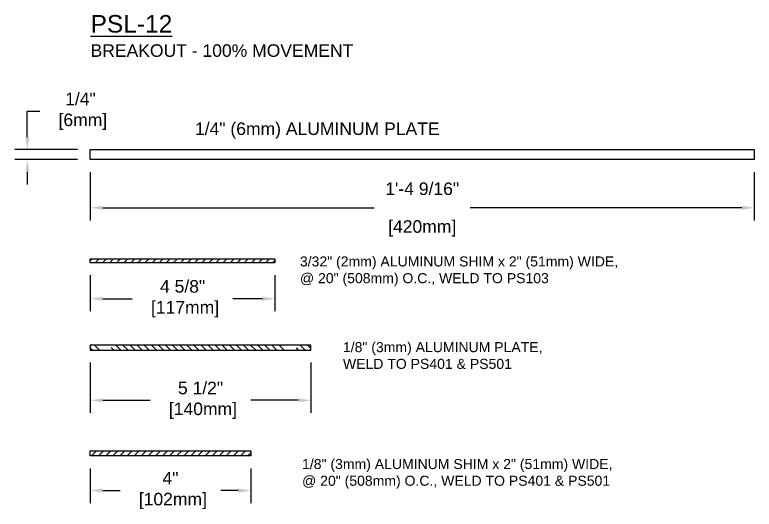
# Model space of a CAD drawing. Header units: inches. Extents: x -12.7 to 59.5, y -5.8 to 11.1.
# Drawn here: x 41.03 to 59.46, y -3.37 to 8.95 of the extents above; entities that cross this region are included whole.
import ezdxf

# ---------------------------------------------------------------- set-up
doc = ezdxf.new("R2010")
doc.units = ezdxf.units.IN
doc.header["$MEASUREMENT"] = 0
for name, color, linetype in [('DIMENSIONS', 3, 'Continuous'), ('METALS', 7, 'Continuous'), ('TEXT', 2, 'Continuous')]:
    doc.layers.add(name, color=color, linetype=linetype)
doc.styles.add('ARIAL', font='arial.ttf')
doc.dimstyles.new('Arial', dxfattribs={"dimtxt": 0.3125, "dimasz": 0.3125, "dimexe": 0.3125, "dimexo": 0.3125, "dimgap": 0.3125, "dimtad": 0, "dimtih": 1, "dimtoh": 1, "dimdec": 4, "dimzin": 3, "dimdsep": 46, "dimlunit": 4, "dimtxsty": 'ARIAL', "dimcen": 0.3125, "dimadec": 0, "dimazin": 0, "dimtfac": 1, "dimtdec": 4, "dimtofl": 0, "dimtmove": 0, "dimatfit": 3, "dimfxl": 0, "dimfrac": 2, "dimtolj": 1, "dimtzin": 0, "dimarcsym": 0})

# ---------------------------------------------------------------- blocks, each defined once
blk = doc.blocks.new('*D18')
at = {"layer": 'Defpoints', "color": 0}
for p in [(41.338, 5.592), (42.905, 5.592), (42.905, 5.342)]:
    blk.add_point(p, dxfattribs=at)
at = {"layer": 'DIMENSIONS', "color": 0, "lineweight": -2}
for p, q in [((41.338, 5.904), (41.338, 6.546)), ((41.338, 6.546), (41.65, 6.546)), ((42.592, 5.592), (41.025, 5.592)), ((42.592, 5.342), (41.025, 5.342)), ((41.338, 5.029), (41.338, 4.717))]:
    blk.add_line(p, q, dxfattribs=at)
at = {"layer": 'DIMENSIONS', "color": 0}
for points in [[(41.286, 5.904), (41.39, 5.904), (41.338, 5.592)], [(41.286, 5.029), (41.39, 5.029), (41.338, 5.342)]]:
    blk.add_solid(points, dxfattribs=at)
at = {"layer": 'DIMENSIONS', "color": 0, "insert": (42.662, 6.546), "char_height": 0.3125, "attachment_point": 5, "style": 'ARIAL'}
blk.add_mtext('\\A1;1/4"\\P [6mm]', dxfattribs=at)
blk = doc.blocks.new('*D19')
at = {"layer": 'Defpoints', "color": 0}
for p in [(42.905, 5.342), (59.456, 5.342), (59.456, 4.139)]:
    blk.add_point(p, dxfattribs=at)
at = {"layer": 'DIMENSIONS', "color": 0, "lineweight": -2}
for p, q in [((42.905, 5.029), (42.905, 3.826)), ((59.456, 5.029), (59.456, 3.826)), ((43.217, 4.139), (49.982, 4.139)), ((59.143, 4.139), (52.379, 4.139))]:
    blk.add_line(p, q, dxfattribs=at)
at = {"layer": 'DIMENSIONS', "color": 0}
for points in [[(43.217, 4.191), (43.217, 4.087), (42.905, 4.139)], [(59.143, 4.191), (59.143, 4.087), (59.456, 4.139)]]:
    blk.add_solid(points, dxfattribs=at)
at = {"layer": 'DIMENSIONS', "color": 0, "char_height": 0.3125, "attachment_point": 5, "style": 'ARIAL'}
for s, insert in [('\\A1;1\'-4 9/16"', (51.18, 4.613)), ('\\A1;[420mm]', (51.18, 3.626))]:
    blk.add_mtext(s, dxfattribs=dict(at, insert=insert))
blk = doc.blocks.new('*D25')
at = {"layer": 'Defpoints', "color": 0}
for p in [(42.905, 2.771), (47.511, 2.771), (47.511, 1.873)]:
    blk.add_point(p, dxfattribs=at)
at = {"layer": 'DIMENSIONS', "color": 0, "lineweight": -2}
for p, q in [((42.905, 2.458), (42.905, 1.561)), ((47.511, 2.458), (47.511, 1.561)), ((43.217, 1.873), (43.954, 1.873)), ((47.198, 1.873), (46.462, 1.873))]:
    blk.add_line(p, q, dxfattribs=at)
at = {"layer": 'DIMENSIONS', "color": 0}
for points in [[(43.217, 1.925), (43.217, 1.821), (42.905, 1.873)], [(47.198, 1.925), (47.198, 1.821), (47.511, 1.873)]]:
    blk.add_solid(points, dxfattribs=at)
at = {"layer": 'DIMENSIONS', "color": 0, "insert": (45.208, 1.873), "char_height": 0.3125, "attachment_point": 5, "style": 'ARIAL'}
blk.add_mtext('\\A1;4 5/8"\\P [117mm]', dxfattribs=at)
blk = doc.blocks.new('*D26')
at = {"layer": 'Defpoints', "color": 0}
for p in [(42.905, 0.593), (48.405, 0.593), (48.405, -0.659)]:
    blk.add_point(p, dxfattribs=at)
at = {"layer": 'DIMENSIONS', "color": 0, "lineweight": -2}
for p, q in [((42.905, 0.281), (42.905, -0.972)), ((48.405, 0.281), (48.405, -0.972)), ((43.217, -0.659), (44.401, -0.659)), ((48.092, -0.659), (46.909, -0.659))]:
    blk.add_line(p, q, dxfattribs=at)
at = {"layer": 'DIMENSIONS', "color": 0}
for points in [[(43.217, -0.607), (43.217, -0.711), (42.905, -0.659)], [(48.092, -0.607), (48.092, -0.711), (48.405, -0.659)]]:
    blk.add_solid(points, dxfattribs=at)
at = {"layer": 'DIMENSIONS', "color": 0, "insert": (45.655, -0.659), "char_height": 0.3125, "attachment_point": 5, "style": 'ARIAL'}
blk.add_mtext('\\A1;5 1/2"\\P [140mm]', dxfattribs=at)
blk = doc.blocks.new('*D27')
at = {"layer": 'Defpoints', "color": 0}
for p in [(42.905, -2.044), (46.905, -2.044), (46.905, -2.909)]:
    blk.add_point(p, dxfattribs=at)
at = {"layer": 'DIMENSIONS', "color": 0, "lineweight": -2}
for p, q in [((42.905, -2.356), (42.905, -3.221)), ((46.905, -2.356), (46.905, -3.221)), ((43.217, -2.909), (43.651, -2.909)), ((46.592, -2.909), (46.159, -2.909))]:
    blk.add_line(p, q, dxfattribs=at)
at = {"layer": 'DIMENSIONS', "color": 0}
for points in [[(43.217, -2.856), (43.217, -2.961), (42.905, -2.909)], [(46.592, -2.856), (46.592, -2.961), (46.905, -2.909)]]:
    blk.add_solid(points, dxfattribs=at)
at = {"layer": 'DIMENSIONS', "color": 0, "insert": (44.905, -2.909), "char_height": 0.3125, "attachment_point": 5, "style": 'ARIAL'}
blk.add_mtext('\\A1;4"\\P [102mm]', dxfattribs=at)

msp = doc.modelspace()

# ---------------------------------------------------------------- hatches: boundary and pattern name
at = {"layer": 'METALS'}
h = msp.add_hatch(dxfattribs=at)
h.set_pattern_fill('ANSI31', color=256, style=0)
h.set_pattern_definition([(45, (46.34098, 1.48303), (-0.0883883, 0.0883883), [])])
h.paths.add_polyline_path([(42.904945, 2.870622), (42.904945, 2.770622), (47.510634, 2.770622), (47.510634, 2.870622)])
h = msp.add_hatch(dxfattribs=at)
h.set_pattern_fill('ANSI31', color=256, angle=90, style=0)
h.set_pattern_definition([(135, (47.48461, -0.56928), (-0.0883883, -0.0883883), [])])
h.paths.add_polyline_path([(48.404945, 0.593313), (48.404945, 0.718313), (48.068393, 0.718313, -0.388878732), (48.0796, 0.708044), (48.081195, 0.689813), (47.989842, 0.593313)])
h.paths.add_polyline_path([(45.048573, 0.718313), (43.440663, 0.718313, -0.388878732), (43.45187, 0.708044), (43.453465, 0.689813), (43.362112, 0.593313), (47.820049, 0.593313), (47.728695, 0.689813), (47.73029, 0.708044, -0.388878732), (47.741498, 0.718313)])
h.paths.add_polyline_path([(43.192318, 0.593313), (43.100965, 0.689813), (43.10256, 0.708044, -0.388878732), (43.113767, 0.718313), (42.904945, 0.718313), (42.904945, 0.593313)])
h = msp.add_hatch(dxfattribs=at)
h.set_pattern_fill('ANSI31', color=256, style=0)
h.set_pattern_definition([(45, (47.73461, -3.08155), (-0.0883883, 0.0883883), [])])
h.paths.add_polyline_path([(42.904945, -1.918952), (42.904945, -2.043952), (46.904945, -2.043952), (46.904945, -1.918952)])

# ---------------------------------------------------------------- linework, layer by layer
for points in [[(42.904945, 2.870622), (47.510634, 2.870622), (47.510634, 2.770622), (42.904945, 2.770622)], [(42.904945, -1.918952), (46.904945, -1.918952), (46.904945, -2.043952), (42.904945, -2.043952)]]:
    msp.add_lwpolyline(points, close=True)
for points in [[(59.455506, 5.591911), (59.455506, 5.341911), (42.904945, 5.341911), (42.904945, 5.591911)], [(42.904945, 0.593313), (48.404945, 0.593313), (48.404945, 0.718313), (42.904945, 0.718313)], [(42.904945, 0.593313), (48.404945, 0.593313), (48.404945, 0.718313), (42.904945, 0.718313)]]:
    msp.add_lwpolyline(points, close=True, dxfattribs=at)

# ---------------------------------------------------------------- texts
at = {"layer": 'TEXT', "insert": (42.913728, 8.944716), "char_height": 0.4375, "width": 7.53125, "attachment_point": 1, "style": 'ARIAL'}
msp.add_mtext('{\\LPSL-12\\P\\H0.7143x;\\lBREAKOUT - 100% MOVEMENT}', dxfattribs=at)
at = {"layer": 'TEXT', "attachment_point": 4, "style": 'ARIAL'}
for s, insert, char_height in [('1/4" (6mm) ALUMINUM PLATE', (45.516443, 6.063536), 0.3125), ('3/32" (2mm) ALUMINUM SHIM x 2" (51mm) WIDE,\\P@ 20" (508mm) O.C., WELD TO PS103', (48.133012, 2.556264), 0.25), ('1/8" (3mm) ALUMINUM PLATE,\\PWELD TO PS401 & PS501', (49.204695, 0.455584), 0.25), ('1/8" (3mm) ALUMINUM SHIM x 2" (51mm) WIDE,\\P@ 20" (508mm) O.C., WELD TO PS401 & PS501', (48.185765, -2.494254), 0.25)]:
    msp.add_mtext(s, dxfattribs=dict(at, insert=insert, char_height=char_height))

# ---------------------------------------------------------------- dimensions: what is measured, and where the dimension line sits
at = {"layer": 'DIMENSIONS'}
dim = msp.add_linear_dim(base=(41.3379, 5.591911), p1=(42.904945, 5.341911), p2=(42.904945, 5.591911), angle=90, dimstyle='Arial', override={"dimpost": '\\X'}, dxfattribs=at)
dim.commit()
dim.dimension.update_dxf_attribs({"geometry": '*D18', "text_midpoint": (42.661549, 6.546064), "dimtype": 160})
dim = msp.add_linear_dim(base=(59.455506, 4.138761), p1=(42.904945, 5.341911), p2=(59.455506, 5.341911), dimstyle='Arial', override={"dimdec": 5, "dimpost": '\\X'}, dxfattribs=at)
dim.commit()
dim.dimension.update_dxf_attribs({"geometry": '*D19', "text_midpoint": (51.180226, 4.138761)})
for base, p1, p2, picture, middle in [((47.510634, 1.873359), (42.904945, 2.770622), (47.510634, 2.770622), '*D25', (45.20779, 1.873359)), ((48.404945, -0.659277), (42.904945, 0.593313), (48.404945, 0.593313), '*D26', (45.654945, -0.659277)), ((46.904945, -2.908536), (42.904945, -2.043952), (46.904945, -2.043952), '*D27', (44.904945, -2.908536))]:
    dim = msp.add_linear_dim(base=base, p1=p1, p2=p2, dimstyle='Arial', override={"dimpost": '\\X'}, dxfattribs=at)
    dim.commit()
    dim.dimension.update_dxf_attribs({"geometry": picture, "text_midpoint": middle, "dimtype": 160})

doc.saveas('drawing.dxf')
